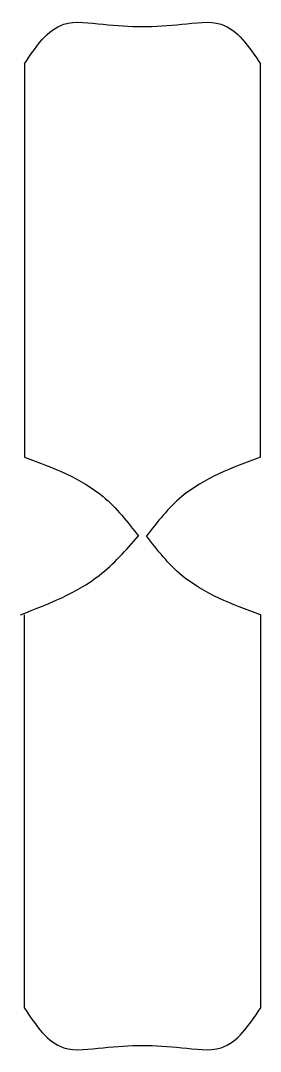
# Model space of a CAD drawing. Header units: millimetres. Extents: x -0.1 to 6, y 34.9 to 61.1.
import ezdxf

# ---------------------------------------------------------------- set-up
doc = ezdxf.new("R2010")
doc.units = ezdxf.units.MM
doc.layers.get('0').update_dxf_attribs({"color": 178, "lineweight": 25, "true_color": 0x000000})

msp = doc.modelspace()

# ---------------------------------------------------------------- linework, layer by layer
for p, q in [((0, 60), (0, 50)), ((6, 50), (6, 60)), ((0, 36), (0, 46)), ((6, 46), (6, 36))]:
    msp.add_line(p, q)
for points, knots in [([(0, 60), (0.291, 60.434), (0.787, 61.174), (2.376, 60.925), (3.624, 60.925), (5.213, 61.174), (5.709, 60.434), (6, 60)], [0, 0, 0, 0, 1.414214, 2.414214, 4.414214, 5.414214, 6.828427, 6.828427, 6.828427, 6.828427]), ([(0, 50), (0.719, 49.736), (1.871, 49.312), (2.619, 48.358), (2.9, 48)], [0, 0, 0, 0, 2.236068, 3.58143, 3.58143, 3.58143, 3.58143]), ([(6, 50), (5.281, 49.736), (4.129, 49.312), (3.381, 48.358), (3.1, 48)], [0, 0, 0, 0, 2.236068, 3.58143, 3.58143, 3.58143, 3.58143]), ([(-0.1, 46), (0.609, 46.274), (1.768, 46.721), (2.584, 47.643), (2.9, 48)], [0, 0, 0, 0, 2.236068, 3.650282, 3.650282, 3.650282, 3.650282]), ([(6, 46), (5.281, 46.264), (4.129, 46.688), (3.381, 47.642), (3.1, 48)], [0, 0, 0, 0, 2.236068, 3.58143, 3.58143, 3.58143, 3.58143]), ([(0, 36), (0.291, 35.566), (0.787, 34.826), (2.376, 35.075), (3.624, 35.075), (5.213, 34.826), (5.709, 35.566), (6, 36)], [0, 0, 0, 0, 1.414214, 2.414214, 4.414214, 5.414214, 6.828427, 6.828427, 6.828427, 6.828427])]:
    msp.add_open_spline(points, degree=3, knots=knots)

doc.saveas('drawing.dxf')
